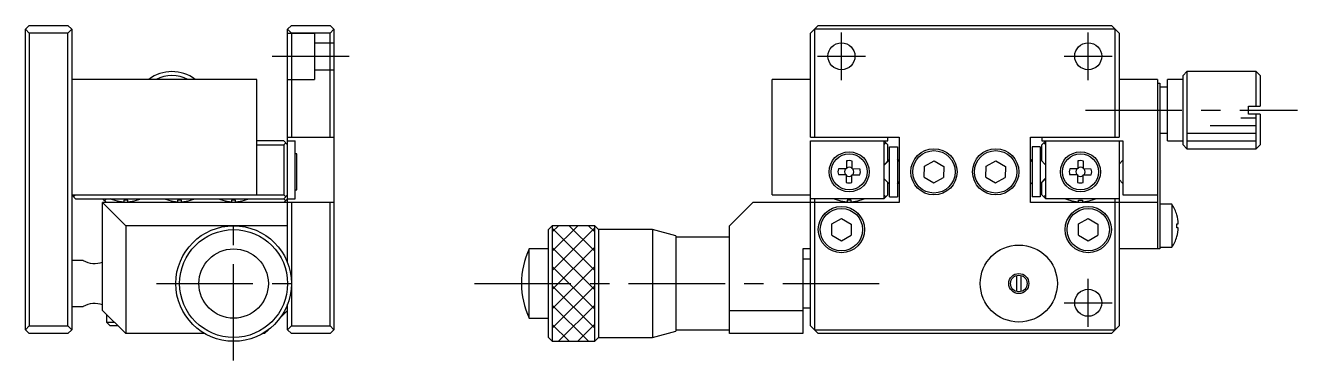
# Model space of a CAD drawing. Extents: x -3 to 396, y 2 to 203.
# Drawn here: x 230.9 to 395.8, y 93.8 to 137.3 of the extents above; entities that cross this region are included whole.
import ezdxf

# ---------------------------------------------------------------- set-up
doc = ezdxf.new("R2010")
doc.units = 0
doc.header["$LTSCALE"] = 10
doc.linetypes.add('CENTER', pattern=[2, 1.25, -0.25, 0.25, -0.25])
doc.linetypes.add('DASHED', pattern=[3.5, 2, -1.5])
doc.layers.get('0').update_dxf_attribs({"linetype": 'CONTINUOUS'})
doc.layers.add('CENTER', color=1, linetype='CENTER')

msp = doc.modelspace()

# ---------------------------------------------------------------- linework, layer by layer
at = {"color": 7, "linetype": 'CONTINUOUS'}
for p, q in [((231.353055, 137.275058), (230.853055, 136.775058)), ((231.353055, 137.275058), (236.353055, 137.275058)), ((236.853055, 136.775058), (236.353055, 137.275058)), ((265.353055, 137.275058), (264.853055, 136.775058)), ((265.353055, 137.275058), (270.353055, 137.275058)), ((270.853055, 136.775058), (270.353055, 137.275058)), ((332.680011, 136.275058), (333.680011, 137.275058)), ((333.680011, 137.275058), (371.680011, 137.275058)), ((372.680011, 136.275058), (371.680011, 137.275058)), ((230.853055, 97.775058), (230.853055, 136.775058)), ((230.853055, 136.775058), (231.353055, 136.275058)), ((231.353055, 136.275058), (231.353055, 98.275058)), ((236.353055, 136.275058), (231.353055, 136.275058)), ((236.353055, 136.275058), (236.853055, 136.775058)), ((236.353055, 98.275058), (236.353055, 136.275058)), ((236.853055, 136.775058), (236.853055, 97.775058)), ((265.353055, 136.275058), (264.853055, 136.775058)), ((264.853055, 106.467641), (264.853055, 136.775058)), ((270.353055, 136.275058), (265.353055, 136.275058)), ((265.353055, 136.275058), (265.353055, 122.775058)), ((270.853055, 136.775058), (270.353055, 136.275058)), ((270.353055, 122.775058), (270.353055, 136.275058)), ((270.853055, 136.775058), (270.853055, 97.775058)), ((332.680011, 122.775058), (332.680011, 136.275058)), ((333.180011, 136.775058), (333.180011, 122.775058)), ((372.180011, 136.775058), (333.180011, 136.775058)), ((372.180011, 122.775058), (372.180011, 136.775058)), ((372.680011, 136.275058), (372.680011, 122.775058)), ((381.480011, 131.275058), (380.980011, 130.775058)), ((380.980011, 121.775058), (380.980011, 130.775058)), ((390.480011, 131.275058), (381.480011, 131.275058)), ((381.480011, 131.275058), (381.480011, 121.275058)), ((390.480011, 126.775058), (390.480011, 131.275058)), ((390.980011, 130.775058), (390.480011, 131.275058)), ((390.980011, 130.775058), (390.980011, 126.775058)), ((260.853055, 130.275058), (236.853055, 130.275058)), ((260.853055, 115.275058), (260.853055, 130.275058)), ((332.680011, 130.275058), (327.680011, 130.275058)), ((327.680011, 115.275058), (327.680011, 130.275058)), ((377.680011, 130.275058), (372.680011, 130.275058)), ((377.680011, 130.275058), (377.680011, 108.275058)), ((377.680011, 129.775058), (377.980011, 129.775058)), ((377.980011, 129.775058), (377.980011, 108.275058)), ((378.980011, 129.275058), (377.980011, 129.275058)), ((378.980011, 122.275058), (378.980011, 130.275058)), ((380.980011, 130.275058), (378.980011, 130.275058)), ((389.480011, 126.775058), (390.980011, 126.775058)), ((389.480011, 125.775058), (389.480011, 126.775058)), ((390.980011, 125.775058), (389.480011, 125.775058)), ((390.480011, 121.275058), (390.480011, 125.775058)), ((390.980011, 125.775058), (390.980011, 121.775058)), ((264.353055, 122.275058), (260.853055, 122.275058)), ((264.853055, 121.775058), (264.353055, 122.275058)), ((264.853055, 122.775058), (270.853055, 122.775058)), ((264.853055, 122.275058), (265.853055, 122.275058)), ((265.853055, 114.775058), (265.853055, 122.275058)), ((332.680011, 122.775058), (344.180011, 122.775058)), ((332.680011, 98.275058), (332.680011, 122.275058)), ((332.680011, 122.275058), (342.680011, 122.275058)), ((342.180011, 122.275058), (342.180011, 114.775058)), ((342.680011, 121.775058), (342.180011, 122.275058)), ((342.680011, 122.275058), (342.680011, 122.775058)), ((344.180011, 122.775058), (344.180011, 114.275058)), ((361.180011, 114.275058), (361.180011, 122.775058)), ((361.180011, 122.775058), (372.680011, 122.775058)), ((362.680011, 122.775058), (362.680011, 122.275058)), ((362.680011, 122.275058), (373.180011, 122.275058)), ((362.680011, 121.775058), (363.180011, 122.275058)), ((363.180011, 114.775058), (363.180011, 122.275058)), ((372.680011, 122.275058), (372.680011, 98.275058)), ((373.180011, 122.275058), (373.180011, 115.275058)), ((377.980011, 123.275058), (378.980011, 123.275058)), ((378.980011, 122.275058), (380.980011, 122.275058)), ((260.853055, 121.775058), (264.353055, 121.775058)), ((264.603055, 122.025058), (264.353055, 121.775058)), ((264.353055, 121.775058), (264.353055, 115.275058)), ((266.053055, 120.625058), (265.853055, 120.625058)), ((266.053055, 115.925058), (266.053055, 120.625058)), ((342.430011, 122.025058), (342.180011, 121.775058)), ((342.680011, 119.646379), (342.680011, 121.775058)), ((342.930011, 121.525058), (343.930011, 121.525058)), ((342.930011, 115.025058), (342.930011, 121.525058)), ((343.930011, 121.525058), (343.930011, 115.025058)), ((361.430011, 121.525058), (361.430011, 115.025058)), ((362.430011, 121.525058), (361.430011, 121.525058)), ((362.430011, 121.525058), (362.430011, 115.025058)), ((362.680011, 119.646379), (362.680011, 121.775058)), ((362.930011, 122.025058), (363.180011, 121.775058)), ((380.980011, 121.775058), (381.480011, 121.275058)), ((381.480011, 121.275058), (390.480011, 121.275058)), ((390.480011, 121.275058), (390.980011, 121.775058)), ((337.322723, 119.68035), (337.313377, 118.648394)), ((338.053346, 118.641692), (338.062693, 119.673648)), ((342.930011, 119.825667), (342.180011, 119.075667)), ((342.930011, 119.896378), (342.180012, 119.146378)), ((344.180011, 119.64638), (343.930013, 119.896378)), ((347.423526, 117.564721), (347.436598, 119.008037)), ((347.436598, 119.008037), (348.693083, 119.718375)), ((348.693083, 119.718375), (349.936495, 118.985396)), ((349.936495, 118.985396), (349.923423, 117.542079)), ((355.423526, 117.564721), (355.436598, 119.008037)), ((355.436598, 119.008037), (356.693083, 119.718375)), ((356.693083, 119.718375), (357.936495, 118.985396)), ((357.936495, 118.985396), (357.923423, 117.542079)), ((361.430009, 119.896378), (361.180011, 119.64638)), ((361.180011, 119.575669), (361.430009, 119.825667)), ((363.18001, 119.146378), (362.430011, 119.896378)), ((367.322723, 119.68035), (367.313377, 118.648394)), ((368.053346, 118.641692), (368.062693, 119.673648)), ((373.180011, 119.775058), (372.680011, 119.275058)), ((336.274719, 117.91778), (337.306675, 117.908424)), ((337.313377, 118.648394), (336.28142, 118.65774)), ((337.306675, 117.908424), (337.297328, 116.876468)), ((338.037298, 116.869766), (338.046644, 117.901723)), ((338.046644, 117.901723), (339.078601, 117.892367)), ((339.085303, 118.632346), (338.053346, 118.641692)), ((342.18001, 117.403737), (342.930011, 116.653739)), ((347.423526, 117.564721), (348.666939, 116.831742)), ((348.666939, 116.831742), (349.923423, 117.542079)), ((355.423526, 117.564721), (356.666939, 116.831742)), ((356.666939, 116.831742), (357.923423, 117.542079)), ((363.180011, 117.47445), (362.430011, 116.72445)), ((362.430011, 116.653739), (363.18001, 117.403739)), ((366.274719, 117.91778), (367.306675, 117.908424)), ((367.313377, 118.648394), (366.28142, 118.65774)), ((367.306675, 117.908424), (367.297328, 116.876468)), ((368.037298, 116.869766), (368.046644, 117.901723)), ((368.046644, 117.901723), (369.078601, 117.892367)), ((369.085303, 118.632346), (368.053346, 118.641692)), ((372.680011, 117.275058), (373.180011, 116.775058)), ((265.853055, 115.925058), (266.053055, 115.925058)), ((342.680011, 115.275058), (342.680011, 116.903738)), ((343.930011, 116.724448), (344.180011, 116.974448)), ((343.930013, 116.653739), (344.180011, 116.903737)), ((361.180011, 116.903737), (361.430009, 116.653739)), ((362.680011, 115.275058), (362.680011, 116.903738)), ((236.853055, 115.275058), (264.353055, 115.275058)), ((236.853055, 115.275058), (237.353055, 114.775058)), ((237.103055, 115.025058), (237.353055, 115.275058)), ((237.353055, 114.775058), (264.353055, 114.775058)), ((241.353055, 114.275058), (240.853055, 114.775058)), ((240.853055, 100.275058), (240.853055, 114.275058)), ((240.853055, 114.275058), (243.853055, 111.275058)), ((270.853055, 114.275058), (240.853055, 114.275058)), ((241.353055, 114.775058), (241.103055, 114.525058)), ((242.453916, 114.581854), (242.450908, 114.575685)), ((244.113055, 114.581854), (243.593055, 114.581854)), ((243.593055, 114.581854), (243.593055, 114.388597)), ((244.113055, 114.388597), (244.113055, 114.581854)), ((245.255203, 114.575685), (245.252194, 114.581854)), ((249.453916, 114.581854), (249.450908, 114.575685)), ((251.113055, 114.581854), (250.593055, 114.581854)), ((250.593055, 114.581854), (250.593055, 114.388597)), ((251.113055, 114.388597), (251.113055, 114.581854)), ((252.255203, 114.575685), (252.252194, 114.581854)), ((256.453916, 114.581854), (256.450908, 114.575685)), ((258.113055, 114.581854), (257.593055, 114.581854)), ((257.593055, 114.581854), (257.593055, 114.388597)), ((258.113055, 114.388597), (258.113055, 114.581854)), ((259.255203, 114.575685), (259.252194, 114.581854)), ((264.353055, 115.275058), (264.603055, 115.025058)), ((264.353055, 114.775058), (264.853055, 115.275058)), ((264.603055, 114.525058), (264.353055, 114.775058)), ((264.853055, 114.775058), (264.353055, 114.275058)), ((264.853055, 114.775058), (265.853055, 114.775058)), ((265.353055, 114.275058), (265.353055, 98.275058)), ((270.353055, 98.275058), (270.353055, 114.275058)), ((325.180011, 114.275058), (322.180011, 111.275058)), ((344.180011, 114.275058), (325.180011, 114.275058)), ((327.680011, 115.275058), (332.680011, 115.275058)), ((342.180011, 114.775058), (332.680011, 114.775058)), ((333.180011, 114.775058), (333.180011, 97.775058)), ((336.280871, 114.581854), (336.277863, 114.575685)), ((337.940011, 114.581854), (337.420011, 114.581854)), ((337.420011, 114.581854), (337.420011, 114.388597)), ((337.940011, 114.388597), (337.940011, 114.581854)), ((339.082158, 114.575685), (339.07915, 114.581854)), ((342.180011, 115.275058), (342.430011, 115.025058)), ((342.180011, 114.775058), (342.680011, 115.275058)), ((342.930011, 115.025058), (343.930011, 115.025058)), ((377.680011, 114.275058), (361.180011, 114.275058)), ((362.430011, 115.025058), (361.430011, 115.025058)), ((363.180011, 114.775058), (362.680011, 115.275058)), ((363.180011, 115.275058), (362.930011, 115.025058)), ((372.680011, 114.775058), (363.180011, 114.775058)), ((366.277863, 114.575685), (366.280871, 114.581854)), ((367.420011, 114.581854), (367.940011, 114.581854)), ((367.420011, 114.388597), (367.420011, 114.581854)), ((367.940011, 114.581854), (367.940011, 114.388597)), ((369.07915, 114.581854), (369.082158, 114.575685)), ((372.180011, 97.775058), (372.180011, 114.775058)), ((373.180011, 115.275058), (377.680011, 115.275058)), ((379.522474, 114.075058), (377.980011, 114.075058)), ((379.522474, 114.075058), (379.522474, 108.475058)), ((335.436598, 111.508037), (336.693083, 112.218375)), ((336.693083, 112.218375), (337.936495, 111.485396)), ((367.436598, 111.508037), (368.693083, 112.218375)), ((368.693083, 112.218375), (369.936495, 111.485396)), ((380.173215, 112.674197), (380.179384, 112.677206)), ((243.853055, 111.275058), (243.853055, 97.275058)), ((264.853055, 111.275058), (243.853055, 111.275058)), ((299.180011, 111.275058), (298.680011, 110.775058)), ((298.680011, 96.775058), (298.680011, 110.775058)), ((299.180011, 111.275058), (299.180011, 96.275058)), ((304.680011, 111.275058), (299.180011, 111.275058)), ((305.180011, 110.775058), (304.680011, 111.275058)), ((304.680011, 96.275058), (304.680011, 111.275058)), ((312.180011, 110.775058), (305.180011, 110.775058)), ((305.180011, 110.775058), (305.180011, 96.775058)), ((315.180011, 109.975058), (312.180011, 110.775058)), ((312.180011, 110.775058), (312.180011, 96.775058)), ((322.180011, 97.275058), (322.180011, 111.275058)), ((335.423526, 110.064721), (335.436598, 111.508037)), ((337.936495, 111.485396), (337.923423, 110.042079)), ((367.423526, 110.064721), (367.436598, 111.508037)), ((369.936495, 111.485396), (369.923423, 110.042079)), ((380.173215, 111.535058), (380.366472, 111.535058)), ((380.173215, 111.015058), (380.173215, 111.535058)), ((380.366472, 111.015058), (380.173215, 111.015058)), ((315.180011, 109.975058), (315.180011, 97.575058)), ((322.180011, 109.775058), (315.180011, 109.775058)), ((335.423526, 110.064721), (336.666939, 109.331742)), ((336.666939, 109.331742), (337.923423, 110.042079)), ((367.423526, 110.064721), (368.666939, 109.331742)), ((368.666939, 109.331742), (369.923423, 110.042079)), ((380.179384, 109.872911), (380.173215, 109.875919)), ((296.180011, 99.275058), (296.180011, 108.275058)), ((298.680011, 108.275058), (296.180011, 108.275058)), ((332.680011, 108.275058), (331.680011, 108.275058)), ((331.680011, 108.275058), (331.680011, 97.275058)), ((377.980011, 108.275058), (372.680011, 108.275058)), ((377.980011, 108.475058), (379.522474, 108.475058)), ((238.35337, 106.775058), (236.853055, 106.775058)), ((332.680011, 106.950058), (331.680011, 106.950058)), ((359.377513, 104.80662), (359.377513, 102.743496)), ((359.977513, 102.742045), (359.977513, 104.808072)), ((236.853055, 100.775058), (238.35337, 100.775058)), ((264.853055, 97.775058), (264.853055, 101.082476)), ((240.853055, 100.275058), (243.853055, 97.275058)), ((241.353055, 99.775058), (241.353055, 98.775058)), ((263.853055, 99.275058), (264.853055, 100.275058)), ((296.180011, 99.275058), (298.680011, 99.275058)), ((322.180011, 100.275058), (331.680011, 100.275058)), ((331.680011, 100.600058), (332.680011, 100.600058)), ((231.353055, 98.275058), (230.853055, 97.775058)), ((230.853055, 97.775058), (231.353055, 97.275058)), ((231.353055, 98.275058), (236.353055, 98.275058)), ((236.853055, 97.775058), (236.353055, 98.275058)), ((236.353055, 97.275058), (236.853055, 97.775058)), ((241.353055, 98.775058), (242.353055, 98.775058)), ((241.353055, 98.775058), (241.853055, 98.275058)), ((242.853055, 98.275058), (241.853055, 98.275058)), ((261.853055, 97.275058), (262.353055, 97.775058)), ((264.853055, 97.775058), (265.353055, 98.275058)), ((264.853055, 97.775058), (265.353055, 97.275058)), ((265.353055, 98.275058), (270.353055, 98.275058)), ((270.353055, 98.275058), (270.853055, 97.775058)), ((270.353055, 97.275058), (270.853055, 97.775058)), ((312.180011, 96.775058), (315.180011, 97.575058)), ((315.180011, 97.775058), (322.180011, 97.775058)), ((333.680011, 97.275058), (332.680011, 98.275058)), ((333.180011, 97.775058), (372.180011, 97.775058)), ((371.680011, 97.275058), (372.680011, 98.275058)), ((236.353055, 97.275058), (231.353055, 97.275058)), ((254.111398, 97.275058), (243.853055, 97.275058)), ((261.853055, 97.275058), (261.594713, 97.275058)), ((270.353055, 97.275058), (265.353055, 97.275058)), ((298.680011, 96.775058), (299.180011, 96.275058)), ((299.180011, 96.275058), (304.680011, 96.275058)), ((304.680011, 96.275058), (305.180011, 96.775058)), ((305.180011, 96.775058), (312.180011, 96.775058)), ((331.680011, 97.275058), (322.180011, 97.275058)), ((371.680011, 97.275058), (333.680011, 97.275058))]:
    msp.add_line(p, q, dxfattribs=at)
at = {"color": 3, "linetype": 'DASHED'}
for p, q in [((264.853055, 136.275058), (268.353055, 136.275058)), ((268.353055, 136.275058), (268.353055, 130.275058)), ((268.353055, 135.025058), (270.853055, 135.025058)), ((268.353055, 131.525058), (270.853055, 131.525058)), ((264.853055, 130.275058), (268.353055, 130.275058)), ((304.680011, 111.275058), (299.180011, 111.275058)), ((299.180011, 111.275058), (299.180011, 96.275058)), ((304.680011, 96.275058), (304.680011, 111.275058)), ((299.180011, 96.275058), (304.680011, 96.275058))]:
    msp.add_line(p, q, dxfattribs=at)
at = {"color": 3, "linetype": 'CONTINUOUS'}
for p, q in [((384.480011, 124.275058), (390.480011, 124.275058)), ((388.480011, 125.275058), (390.480011, 125.275058)), ((381.480011, 123.275058), (390.480011, 123.275058)), ((381.480011, 122.275058), (390.480011, 122.275058)), ((299.180011, 110.484963), (299.970106, 111.275058)), ((299.180011, 107.984963), (302.470106, 111.275058)), ((299.180011, 105.484963), (304.680011, 110.984963)), ((299.180011, 110.964921), (304.680011, 105.464921)), ((301.369873, 111.275058), (304.680011, 107.964921)), ((303.869873, 111.275058), (304.680011, 110.464921)), ((299.180011, 102.984963), (304.680011, 108.484963)), ((299.180011, 108.464921), (304.680011, 102.964921)), ((299.180011, 100.484963), (304.680011, 105.984963)), ((299.180011, 105.964921), (304.680011, 100.464921)), ((299.180011, 97.984963), (304.680011, 103.484963)), ((299.180011, 103.464921), (304.680011, 97.964921)), ((299.180011, 100.964921), (303.869873, 96.275058)), ((299.970106, 96.275058), (304.680011, 100.984963)), ((299.180011, 98.464921), (301.369873, 96.275058)), ((302.470106, 96.275058), (304.680011, 98.484963))]:
    msp.add_line(p, q, dxfattribs=at)
at = {"color": 7, "linetype": 'CONTINUOUS'}
for centre, radius in [((336.680011, 133.275058), 1.75), ((368.680011, 133.275058), 1.75), ((337.680011, 118.275058), 2.6), ((337.680011, 118.275058), 2.35), ((348.680011, 118.275058), 3), ((348.680011, 118.275058), 2.75), ((356.680011, 118.275058), 3), ((356.680011, 118.275058), 2.75), ((367.680011, 118.275058), 2.6), ((367.680011, 118.275058), 2.35), ((336.680011, 110.775058), 3), ((336.680011, 110.775058), 2.75), ((368.680011, 110.775058), 3), ((368.680011, 110.775058), 2.75), ((257.853055, 103.775058), 7.5), ((257.853055, 103.775058), 7), ((257.853055, 103.775058), 4.5), ((359.680011, 103.775058), 5), ((359.680011, 103.775058), 1.075), ((368.680011, 101.275058), 1.75)]:
    msp.add_circle(centre, radius, dxfattribs=at)
at = {"color": 3, "linetype": 'CONTINUOUS'}
msp.add_circle((359.680011, 103.775058), 1.3, dxfattribs=at)
at = {"color": 7, "linetype": 'CONTINUOUS'}
for centre, radius, start, end in [((249.853055, 126.275058), 5, 53.130102, 126.869898), ((249.853055, 126.275058), 4.5, 62.733956, 117.266044), ((337.680011, 118.275058), 0.596468, 51.141706, 127.820471), ((337.680011, 118.275058), 1.45, 74.697287, 104.264891), ((367.680011, 118.275058), 0.596468, 51.141706, 127.820471), ((367.680011, 118.275058), 1.45, 74.697287, 104.264891), ((337.680011, 118.275058), 1.45, 164.697287, 194.264891), ((337.680011, 118.275058), 0.596468, 141.141706, 217.820471), ((337.680011, 118.275058), 0.596468, 231.141706, 307.820471), ((337.680011, 118.275058), 0.596468, 321.141706, 37.820471), ((337.680011, 118.275058), 1.45, 344.697287, 14.264891), ((367.680011, 118.275058), 1.45, 164.697287, 194.264891), ((367.680011, 118.275058), 0.596468, 141.141706, 217.820471), ((367.680011, 118.275058), 0.596468, 231.141706, 307.820471), ((367.680011, 118.275058), 0.596468, 321.141706, 37.820471), ((367.680011, 118.275058), 1.45, 344.697287, 14.264891), ((337.680011, 118.275058), 1.45, 254.697287, 284.264891), ((367.680011, 118.275058), 1.45, 254.697287, 284.264891), ((243.853055, 119.375058), 5, 246.421822, 253.714157), ((243.853055, 119.375058), 4.993235, 253.727445, 267.015233), ((243.853055, 119.375058), 4.993235, 272.984767, 286.272555), ((243.853055, 119.375058), 5, 286.285843, 293.073918), ((250.853055, 119.375058), 5, 246.926082, 253.714157), ((250.853055, 119.375058), 4.993235, 253.727445, 267.015233), ((250.853055, 119.375058), 4.993235, 272.984767, 286.272555), ((250.853055, 119.375058), 5, 286.285843, 293.073918), ((257.853055, 119.375058), 5, 246.926082, 253.714157), ((257.853055, 119.375058), 4.993235, 253.727445, 267.015233), ((257.853055, 119.375058), 4.993235, 272.984767, 286.272555), ((257.853055, 119.375058), 5, 286.285843, 293.073918), ((337.680011, 119.375058), 5, 246.926082, 253.714157), ((337.680011, 119.375058), 4.993235, 253.727445, 267.015233), ((337.680011, 119.375058), 4.993235, 272.984767, 286.272555), ((337.680011, 119.375058), 5, 286.285843, 293.073918), ((367.680011, 119.375058), 5, 246.926082, 253.714157), ((367.680011, 119.375058), 4.993235, 253.727445, 267.015233), ((367.680011, 119.375058), 4.993235, 272.984767, 286.272555), ((367.680011, 119.375058), 5, 286.285843, 293.073918), ((375.380011, 111.275058), 5, 16.285843, 34.055798), ((375.380011, 111.275058), 4.993235, 2.984767, 16.272555), ((375.380011, 111.275058), 4.993235, 343.727445, 357.015233), ((375.380011, 111.275058), 5, 325.944202, 343.714157), ((306.179695, 103.691795), 11, 155.376083, 179.566302), ((239.833363, 109.331123), 2.953774, 239.923348, 290.199305), ((306.179695, 103.858322), 11, 180.433698, 204.623917), ((239.831603, 98.239364), 2.935277, 69.630296, 120.246206)]:
    msp.add_arc(centre, radius, start, end, dxfattribs=at)
at = {"layer": 'CENTER', "color": 1, "linetype": 'CENTER'}
for p, q in [((336.680011, 130.175058), (336.680011, 136.375058)), ((368.680011, 130.175058), (368.680011, 136.375058)), ((262.853055, 133.275058), (272.853055, 133.275058)), ((333.580011, 133.275058), (339.780011, 133.275058)), ((365.580011, 133.275058), (371.780011, 133.275058)), ((368.330011, 126.275058), (395.830011, 126.275058)), ((257.853055, 93.775058), (257.853055, 113.775058)), ((368.680011, 98.175058), (368.680011, 104.375058)), ((247.853055, 103.775058), (267.853055, 103.775058)), ((289.080011, 103.775058), (342.580011, 103.775058)), ((365.580011, 101.275058), (371.780011, 101.275058))]:
    msp.add_line(p, q, dxfattribs=at)

doc.saveas('drawing.dxf')
